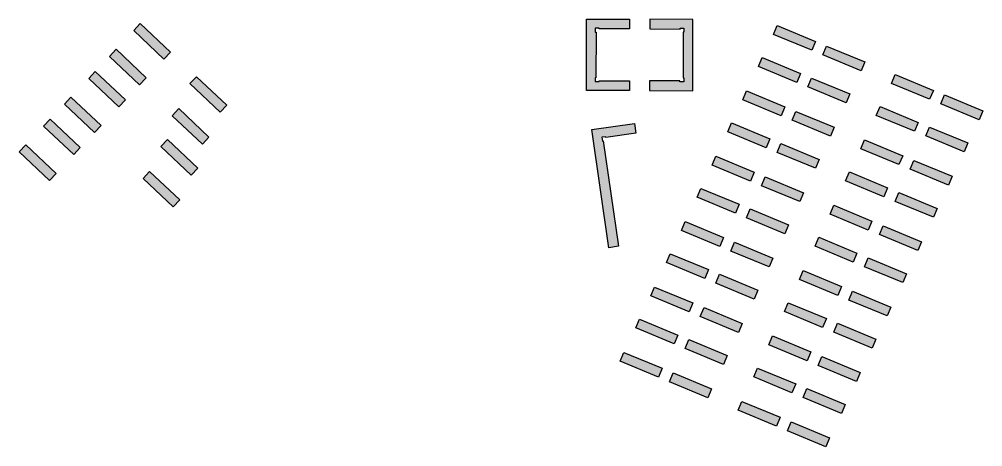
# Model space of a CAD drawing. Header units: millimetres. Extents: x 2242867 to 2245245, y 377909 to 380965.
# Drawn here: x 2243236 to 2244733, y 380301 to 380965 of the extents above; entities that cross this region are included whole.
import ezdxf

# ---------------------------------------------------------------- set-up
doc = ezdxf.new("R2010")
doc.units = ezdxf.units.MM
doc.layers.add('дома_зона застройки', color=7, linetype='Continuous', true_color=0x000000)
doc.layers.add('дома_штриховка_контур_М', color=22, linetype='Continuous', transparency=0.5)
doc.layers.add('дома_штриховка_контур_МН', color=5, linetype='Continuous', transparency=0.5)

msp = doc.modelspace()

# ---------------------------------------------------------------- hatches: boundary and pattern name
at = {"layer": 'дома_штриховка_контур_М'}
h = msp.add_hatch(color=256, dxfattribs=at)
h.dxf.hatch_style = 1
h.paths.add_polyline_path([(2244184, 380854.6), (2244117.1, 380854.4), (2244117.1, 380964.9), (2244184.1, 380964.9), (2244184.1, 380950), (2244136.9, 380950), (2244136.9, 380951.2), (2244130.9, 380951.2), (2244131, 380945.1), (2244132.1, 380945.1), (2244132, 380874.2), (2244130.8, 380874.2), (2244130.8, 380868.3), (2244136.8, 380868.3), (2244136.8, 380869.4), (2244184, 380869.5)])
h = msp.add_hatch(color=256, dxfattribs=at)
h.dxf.hatch_style = 1
h.paths.add_polyline_path([(2244215.2, 380854.5), (2244282.2, 380854.1), (2244282.5, 380964.6), (2244215.6, 380964.9), (2244215.5, 380949.9), (2244262.7, 380949.7), (2244262.8, 380950.9), (2244268.7, 380950.9), (2244268.6, 380944.8), (2244267.5, 380944.8), (2244267.3, 380874), (2244268.5, 380874), (2244268.4, 380868), (2244262.5, 380868), (2244262.5, 380869.2), (2244215.3, 380869.4)])
h = msp.add_hatch(color=256, dxfattribs=at)
h.dxf.hatch_style = 1
h.paths.add_polyline_path([(2244152.2, 380610.3), (2244125.6, 380793.6), (2244191.9, 380803), (2244194, 380788.2), (2244147.3, 380781.6), (2244147.1, 380782.7), (2244141.2, 380781.9), (2244142.1, 380775.9), (2244143.2, 380776.1), (2244167, 380612.5)])
at = {"layer": 'дома_штриховка_контур_МН'}
h = msp.add_hatch(color=256, dxfattribs=at)
h.dxf.hatch_style = 1
h.paths.add_polyline_path([(2243424.3, 380958.2), (2243471.1, 380914.1), (2243460.8, 380903.2), (2243414, 380947.4)])
h = msp.add_hatch(color=256, dxfattribs=at)
h.dxf.hatch_style = 1
h.paths.add_polyline_path([(2244407.8, 380941.5), (2244413.5, 380955.3), (2244472.9, 380930.6), (2244467.2, 380916.8)])
h = msp.add_hatch(color=256, dxfattribs=at)
h.dxf.hatch_style = 1
h.paths.add_polyline_path([(2243376.3, 380907.4), (2243386.6, 380918.3), (2243433.4, 380874.1), (2243423.1, 380863.2)])
h = msp.add_hatch(color=256, dxfattribs=at)
h.dxf.hatch_style = 1
h.paths.add_polyline_path([(2244490.2, 380923.4), (2244549.7, 380898.7), (2244543.9, 380884.9), (2244484.5, 380909.6)])
h = msp.add_hatch(color=256, dxfattribs=at)
h.dxf.hatch_style = 1
h.paths.add_polyline_path([(2244390.1, 380905.5), (2244449.6, 380880.8), (2244443.8, 380867), (2244384.4, 380891.7)])
h = msp.add_hatch(color=256, dxfattribs=at)
h.dxf.hatch_style = 1
h.paths.add_polyline_path([(2243354.3, 380884), (2243401.2, 380839.8), (2243390.9, 380829), (2243344.1, 380873.2)])
h = msp.add_hatch(color=256, dxfattribs=at)
h.dxf.hatch_style = 1
h.paths.add_polyline_path([(2243511.6, 380875.8), (2243558.5, 380831.7), (2243548.2, 380820.8), (2243501.4, 380865)])
h = msp.add_hatch(color=256, dxfattribs=at)
h.dxf.hatch_style = 1
h.paths.add_polyline_path([(2244466.9, 380873.7), (2244526.4, 380849), (2244520.6, 380835.2), (2244461.2, 380859.9)])
h = msp.add_hatch(color=256, dxfattribs=at)
h.dxf.hatch_style = 1
h.paths.add_polyline_path([(2244596.5, 380879.3), (2244656, 380854.6), (2244650.2, 380840.8), (2244590.8, 380865.5)])
h = msp.add_hatch(color=256, dxfattribs=at)
h.dxf.hatch_style = 1
h.paths.add_polyline_path([(2244365.9, 380853.8), (2244425.3, 380829.1), (2244419.6, 380815.3), (2244360.1, 380840)])
h = msp.add_hatch(color=256, dxfattribs=at)
h.dxf.hatch_style = 1
h.paths.add_polyline_path([(2243306.3, 380833.2), (2243316.6, 380844.1), (2243363.4, 380799.9), (2243353.1, 380789)])
h = msp.add_hatch(color=256, dxfattribs=at)
h.dxf.hatch_style = 1
h.paths.add_polyline_path([(2244673.3, 380847.4), (2244732.7, 380822.7), (2244727, 380808.9), (2244667.5, 380833.6)])
h = msp.add_hatch(color=256, dxfattribs=at)
h.dxf.hatch_style = 1
h.paths.add_polyline_path([(2243473.9, 380815.3), (2243484.1, 380826.2), (2243530.9, 380782), (2243520.7, 380771.1)])
h = msp.add_hatch(color=256, dxfattribs=at)
h.dxf.hatch_style = 1
h.paths.add_polyline_path([(2244442.6, 380821.9), (2244502.1, 380797.3), (2244496.3, 380783.4), (2244436.9, 380808.1)])
h = msp.add_hatch(color=256, dxfattribs=at)
h.dxf.hatch_style = 1
h.paths.add_polyline_path([(2244573.2, 380829.5), (2244632.6, 380804.8), (2244626.9, 380791), (2244567.4, 380815.6)])
h = msp.add_hatch(color=256, dxfattribs=at)
h.dxf.hatch_style = 1
h.paths.add_polyline_path([(2243284.3, 380809.9), (2243331.1, 380765.7), (2243320.8, 380754.8), (2243274, 380799)])
h = msp.add_hatch(color=256, dxfattribs=at)
h.dxf.hatch_style = 1
h.paths.add_polyline_path([(2244342.5, 380804), (2244402, 380779.3), (2244396.2, 380765.5), (2244336.8, 380790.2)])
h = msp.add_hatch(color=256, dxfattribs=at)
h.dxf.hatch_style = 1
h.paths.add_polyline_path([(2244649.9, 380797.7), (2244709.4, 380773), (2244703.7, 380759.1), (2244644.2, 380783.8)])
h = msp.add_hatch(color=256, dxfattribs=at)
h.dxf.hatch_style = 1
h.paths.add_polyline_path([(2243466.6, 380778.1), (2243513.5, 380733.9), (2243503.2, 380723), (2243456.4, 380767.2)])
h = msp.add_hatch(color=256, dxfattribs=at)
h.dxf.hatch_style = 1
h.paths.add_polyline_path([(2244548.9, 380777.8), (2244608.4, 380753.1), (2244602.6, 380739.3), (2244543.2, 380764)])
h = msp.add_hatch(color=256, dxfattribs=at)
h.dxf.hatch_style = 1
h.paths.add_polyline_path([(2243236.3, 380759), (2243246.6, 380769.9), (2243293.4, 380725.7), (2243283.1, 380714.8)])
h = msp.add_hatch(color=256, dxfattribs=at)
h.dxf.hatch_style = 1
h.paths.add_polyline_path([(2244419.3, 380772.1), (2244478.7, 380747.4), (2244473, 380733.6), (2244413.5, 380758.3)])
h = msp.add_hatch(color=256, dxfattribs=at)
h.dxf.hatch_style = 1
h.paths.add_polyline_path([(2244318.3, 380752.3), (2244377.7, 380727.6), (2244372, 380713.8), (2244312.5, 380738.5)])
h = msp.add_hatch(color=256, dxfattribs=at)
h.dxf.hatch_style = 1
h.paths.add_polyline_path([(2244625.6, 380745.9), (2244685.1, 380721.2), (2244679.3, 380707.4), (2244619.9, 380732.1)])
h = msp.add_hatch(color=256, dxfattribs=at)
h.dxf.hatch_style = 1
h.paths.add_polyline_path([(2243428.5, 380717.9), (2243438.7, 380728.8), (2243485.6, 380684.6), (2243475.3, 380673.7)])
h = msp.add_hatch(color=256, dxfattribs=at)
h.dxf.hatch_style = 1
h.paths.add_polyline_path([(2244395, 380720.4), (2244454.4, 380695.7), (2244448.7, 380681.9), (2244389.2, 380706.6)])
h = msp.add_hatch(color=256, dxfattribs=at)
h.dxf.hatch_style = 1
h.paths.add_polyline_path([(2244525.6, 380728), (2244585, 380703.3), (2244579.3, 380689.5), (2244519.8, 380714.1)])
h = msp.add_hatch(color=256, dxfattribs=at)
h.dxf.hatch_style = 1
h.paths.add_polyline_path([(2244294.9, 380702.5), (2244354.3, 380677.8), (2244348.6, 380664), (2244289.2, 380688.7)])
h = msp.add_hatch(color=256, dxfattribs=at)
h.dxf.hatch_style = 1
h.paths.add_polyline_path([(2244602.3, 380696.1), (2244661.7, 380671.4), (2244656, 380657.6), (2244596.6, 380682.3)])
h = msp.add_hatch(color=256, dxfattribs=at)
h.dxf.hatch_style = 1
h.paths.add_polyline_path([(2244501.3, 380676.3), (2244560.7, 380651.6), (2244555, 380637.8), (2244495.6, 380662.5)])
h = msp.add_hatch(color=256, dxfattribs=at)
h.dxf.hatch_style = 1
h.paths.add_polyline_path([(2244371.7, 380670.6), (2244431.1, 380645.9), (2244425.4, 380632.1), (2244365.9, 380656.8)])
h = msp.add_hatch(color=256, dxfattribs=at)
h.dxf.hatch_style = 1
h.paths.add_polyline_path([(2244270.7, 380650.8), (2244330.1, 380626.1), (2244324.4, 380612.3), (2244264.9, 380637)])
h = msp.add_hatch(color=256, dxfattribs=at)
h.dxf.hatch_style = 1
h.paths.add_polyline_path([(2244578, 380644.4), (2244637.5, 380619.7), (2244631.7, 380605.9), (2244572.3, 380630.6)])
h = msp.add_hatch(color=256, dxfattribs=at)
h.dxf.hatch_style = 1
h.paths.add_polyline_path([(2244477.9, 380626.5), (2244537.4, 380601.8), (2244531.6, 380588), (2244472.2, 380612.7)])
h = msp.add_hatch(color=256, dxfattribs=at)
h.dxf.hatch_style = 1
h.paths.add_polyline_path([(2244347.4, 380618.9), (2244406.8, 380594.3), (2244401.1, 380580.4), (2244341.6, 380605.1)])
h = msp.add_hatch(color=256, dxfattribs=at)
h.dxf.hatch_style = 1
h.paths.add_polyline_path([(2244247.3, 380601), (2244306.7, 380576.3), (2244301, 380562.5), (2244241.6, 380587.2)])
h = msp.add_hatch(color=256, dxfattribs=at)
h.dxf.hatch_style = 1
h.paths.add_polyline_path([(2244554.7, 380594.6), (2244614.1, 380569.9), (2244608.4, 380556.1), (2244548.9, 380580.8)])
h = msp.add_hatch(color=256, dxfattribs=at)
h.dxf.hatch_style = 1
h.paths.add_polyline_path([(2244324, 380569.1), (2244383.5, 380544.4), (2244377.7, 380530.6), (2244318.3, 380555.3)])
h = msp.add_hatch(color=256, dxfattribs=at)
h.dxf.hatch_style = 1
h.paths.add_polyline_path([(2244453.7, 380574.8), (2244513.1, 380550.1), (2244507.4, 380536.3), (2244447.9, 380561)])
h = msp.add_hatch(color=256, dxfattribs=at)
h.dxf.hatch_style = 1
h.paths.add_polyline_path([(2244223, 380549.3), (2244282.5, 380524.6), (2244276.7, 380510.8), (2244217.3, 380535.5)])
h = msp.add_hatch(color=256, dxfattribs=at)
h.dxf.hatch_style = 1
h.paths.add_polyline_path([(2244530.4, 380542.9), (2244589.9, 380518.2), (2244584.1, 380504.4), (2244524.7, 380529.1)])
h = msp.add_hatch(color=256, dxfattribs=at)
h.dxf.hatch_style = 1
h.paths.add_polyline_path([(2244424.6, 380511.2), (2244430.3, 380525), (2244489.8, 380500.3), (2244484, 380486.5)])
h = msp.add_hatch(color=256, dxfattribs=at)
h.dxf.hatch_style = 1
h.paths.add_polyline_path([(2244299.8, 380517.4), (2244359.2, 380492.8), (2244353.5, 380478.9), (2244294, 380503.6)])
h = msp.add_hatch(color=256, dxfattribs=at)
h.dxf.hatch_style = 1
h.paths.add_polyline_path([(2244193.9, 380485.7), (2244199.7, 380499.5), (2244259.1, 380474.8), (2244253.4, 380461)])
h = msp.add_hatch(color=256, dxfattribs=at)
h.dxf.hatch_style = 1
h.paths.add_polyline_path([(2244507.1, 380493.1), (2244566.5, 380468.4), (2244560.8, 380454.6), (2244501.3, 380479.3)])
h = msp.add_hatch(color=256, dxfattribs=at)
h.dxf.hatch_style = 1
h.paths.add_polyline_path([(2244270.7, 380453.8), (2244276.4, 380467.6), (2244335.9, 380442.9), (2244330.1, 380429.1)])
h = msp.add_hatch(color=256, dxfattribs=at)
h.dxf.hatch_style = 1
h.paths.add_polyline_path([(2244400.3, 380459.5), (2244406.1, 380473.3), (2244465.5, 380448.6), (2244459.8, 380434.8)])
h = msp.add_hatch(color=256, dxfattribs=at)
h.dxf.hatch_style = 1
h.paths.add_polyline_path([(2244169.7, 380434), (2244175.4, 380447.8), (2244234.9, 380423.1), (2244229.1, 380409.3)])
h = msp.add_hatch(color=256, dxfattribs=at)
h.dxf.hatch_style = 1
h.paths.add_polyline_path([(2244482.8, 380441.4), (2244542.2, 380416.7), (2244536.5, 380402.9), (2244477, 380427.6)])
h = msp.add_hatch(color=256, dxfattribs=at)
h.dxf.hatch_style = 1
h.paths.add_polyline_path([(2244377, 380409.7), (2244382.7, 380423.5), (2244442.2, 380398.8), (2244436.4, 380385)])
h = msp.add_hatch(color=256, dxfattribs=at)
h.dxf.hatch_style = 1
h.paths.add_polyline_path([(2244246.4, 380402.1), (2244252.1, 380415.9), (2244311.6, 380391.2), (2244305.8, 380377.4)])
h = msp.add_hatch(color=256, dxfattribs=at)
h.dxf.hatch_style = 1
h.paths.add_polyline_path([(2244459.4, 380391.6), (2244518.9, 380366.9), (2244513.2, 380353.1), (2244453.7, 380377.8)])
h = msp.add_hatch(color=256, dxfattribs=at)
h.dxf.hatch_style = 1
h.paths.add_polyline_path([(2244352.7, 380358), (2244358.4, 380371.8), (2244417.9, 380347.1), (2244412.2, 380333.3)])
h = msp.add_hatch(color=256, dxfattribs=at)
h.dxf.hatch_style = 1
h.paths.add_polyline_path([(2244435.2, 380339.9), (2244494.6, 380315.2), (2244488.9, 380301.4), (2244429.4, 380326.1)])

# ---------------------------------------------------------------- linework, layer by layer
at = {"layer": 'дома_зона застройки'}
for points in [[(2243424.3, 380958.2), (2243471.1, 380914.1), (2243460.8, 380903.2), (2243414, 380947.4)], [(2244184, 380854.6), (2244117.1, 380854.4), (2244117.1, 380964.9), (2244184.1, 380964.9), (2244184.1, 380950), (2244136.9, 380950), (2244136.9, 380951.2), (2244130.9, 380951.2), (2244131, 380945.1), (2244132.1, 380945.1), (2244132, 380874.2), (2244130.8, 380874.2), (2244130.8, 380868.3), (2244136.8, 380868.3), (2244136.8, 380869.4), (2244184, 380869.5)], [(2244215.2, 380854.5), (2244282.2, 380854.1), (2244282.5, 380964.6), (2244215.6, 380964.9), (2244215.5, 380949.9), (2244262.7, 380949.7), (2244262.8, 380950.9), (2244268.7, 380950.9), (2244268.6, 380944.8), (2244267.5, 380944.8), (2244267.3, 380874), (2244268.5, 380874), (2244268.4, 380868), (2244262.5, 380868), (2244262.5, 380869.2), (2244215.3, 380869.4)], [(2244407.8, 380941.5), (2244413.5, 380955.3), (2244472.9, 380930.6), (2244467.2, 380916.8)], [(2243376.3, 380907.4), (2243386.6, 380918.3), (2243433.4, 380874.1), (2243423.1, 380863.2)], [(2244490.2, 380923.4), (2244549.7, 380898.7), (2244543.9, 380884.9), (2244484.5, 380909.6)], [(2244390.1, 380905.5), (2244449.6, 380880.8), (2244443.8, 380867), (2244384.4, 380891.7)], [(2243354.3, 380884), (2243401.2, 380839.8), (2243390.9, 380829), (2243344.1, 380873.2)], [(2243511.6, 380875.8), (2243558.5, 380831.7), (2243548.2, 380820.8), (2243501.4, 380865)], [(2244466.9, 380873.7), (2244526.4, 380849), (2244520.6, 380835.2), (2244461.2, 380859.9)], [(2244596.5, 380879.3), (2244656, 380854.6), (2244650.2, 380840.8), (2244590.8, 380865.5)], [(2244365.9, 380853.8), (2244425.3, 380829.1), (2244419.6, 380815.3), (2244360.1, 380840)], [(2243306.3, 380833.2), (2243316.6, 380844.1), (2243363.4, 380799.9), (2243353.1, 380789)], [(2244673.3, 380847.4), (2244732.7, 380822.7), (2244727, 380808.9), (2244667.5, 380833.6)], [(2243473.9, 380815.3), (2243484.1, 380826.2), (2243530.9, 380782), (2243520.7, 380771.1)], [(2244442.6, 380821.9), (2244502.1, 380797.3), (2244496.3, 380783.4), (2244436.9, 380808.1)], [(2244573.2, 380829.5), (2244632.6, 380804.8), (2244626.9, 380791), (2244567.4, 380815.6)], [(2243284.3, 380809.9), (2243331.1, 380765.7), (2243320.8, 380754.8), (2243274, 380799)], [(2244152.2, 380610.3), (2244125.6, 380793.6), (2244191.9, 380803), (2244194, 380788.2), (2244147.3, 380781.6), (2244147.1, 380782.7), (2244141.2, 380781.9), (2244142.1, 380775.9), (2244143.2, 380776.1), (2244167, 380612.5)], [(2244342.5, 380804), (2244402, 380779.3), (2244396.2, 380765.5), (2244336.8, 380790.2)], [(2244649.9, 380797.7), (2244709.4, 380773), (2244703.7, 380759.1), (2244644.2, 380783.8)], [(2243466.6, 380778.1), (2243513.5, 380733.9), (2243503.2, 380723), (2243456.4, 380767.2)], [(2244548.9, 380777.8), (2244608.4, 380753.1), (2244602.6, 380739.3), (2244543.2, 380764)], [(2243236.3, 380759), (2243246.6, 380769.9), (2243293.4, 380725.7), (2243283.1, 380714.8)], [(2244419.3, 380772.1), (2244478.7, 380747.4), (2244473, 380733.6), (2244413.5, 380758.3)], [(2244318.3, 380752.3), (2244377.7, 380727.6), (2244372, 380713.8), (2244312.5, 380738.5)], [(2244625.6, 380745.9), (2244685.1, 380721.2), (2244679.3, 380707.4), (2244619.9, 380732.1)], [(2243428.5, 380717.9), (2243438.7, 380728.8), (2243485.6, 380684.6), (2243475.3, 380673.7)], [(2244395, 380720.4), (2244454.4, 380695.7), (2244448.7, 380681.9), (2244389.2, 380706.6)], [(2244525.6, 380728), (2244585, 380703.3), (2244579.3, 380689.5), (2244519.8, 380714.1)], [(2244294.9, 380702.5), (2244354.3, 380677.8), (2244348.6, 380664), (2244289.2, 380688.7)], [(2244602.3, 380696.1), (2244661.7, 380671.4), (2244656, 380657.6), (2244596.6, 380682.3)], [(2244501.3, 380676.3), (2244560.7, 380651.6), (2244555, 380637.8), (2244495.6, 380662.5)], [(2244371.7, 380670.6), (2244431.1, 380645.9), (2244425.4, 380632.1), (2244365.9, 380656.8)], [(2244270.7, 380650.8), (2244330.1, 380626.1), (2244324.4, 380612.3), (2244264.9, 380637)], [(2244578, 380644.4), (2244637.5, 380619.7), (2244631.7, 380605.9), (2244572.3, 380630.6)], [(2244477.9, 380626.5), (2244537.4, 380601.8), (2244531.6, 380588), (2244472.2, 380612.7)], [(2244347.4, 380618.9), (2244406.8, 380594.3), (2244401.1, 380580.4), (2244341.6, 380605.1)], [(2244247.3, 380601), (2244306.7, 380576.3), (2244301, 380562.5), (2244241.6, 380587.2)], [(2244554.7, 380594.6), (2244614.1, 380569.9), (2244608.4, 380556.1), (2244548.9, 380580.8)], [(2244324, 380569.1), (2244383.5, 380544.4), (2244377.7, 380530.6), (2244318.3, 380555.3)], [(2244453.7, 380574.8), (2244513.1, 380550.1), (2244507.4, 380536.3), (2244447.9, 380561)], [(2244223, 380549.3), (2244282.5, 380524.6), (2244276.7, 380510.8), (2244217.3, 380535.5)], [(2244530.4, 380542.9), (2244589.9, 380518.2), (2244584.1, 380504.4), (2244524.7, 380529.1)], [(2244424.6, 380511.2), (2244430.3, 380525), (2244489.8, 380500.3), (2244484, 380486.5)], [(2244299.8, 380517.4), (2244359.2, 380492.8), (2244353.5, 380478.9), (2244294, 380503.6)], [(2244193.9, 380485.7), (2244199.7, 380499.5), (2244259.1, 380474.8), (2244253.4, 380461)], [(2244507.1, 380493.1), (2244566.5, 380468.4), (2244560.8, 380454.6), (2244501.3, 380479.3)], [(2244270.7, 380453.8), (2244276.4, 380467.6), (2244335.9, 380442.9), (2244330.1, 380429.1)], [(2244400.3, 380459.5), (2244406.1, 380473.3), (2244465.5, 380448.6), (2244459.8, 380434.8)], [(2244169.7, 380434), (2244175.4, 380447.8), (2244234.9, 380423.1), (2244229.1, 380409.3)], [(2244482.8, 380441.4), (2244542.2, 380416.7), (2244536.5, 380402.9), (2244477, 380427.6)], [(2244377, 380409.7), (2244382.7, 380423.5), (2244442.2, 380398.8), (2244436.4, 380385)], [(2244246.4, 380402.1), (2244252.1, 380415.9), (2244311.6, 380391.2), (2244305.8, 380377.4)], [(2244459.4, 380391.6), (2244518.9, 380366.9), (2244513.2, 380353.1), (2244453.7, 380377.8)], [(2244352.7, 380358), (2244358.4, 380371.8), (2244417.9, 380347.1), (2244412.2, 380333.3)], [(2244435.2, 380339.9), (2244494.6, 380315.2), (2244488.9, 380301.4), (2244429.4, 380326.1)]]:
    msp.add_lwpolyline(points, close=True, dxfattribs=at)

doc.saveas('drawing.dxf')
